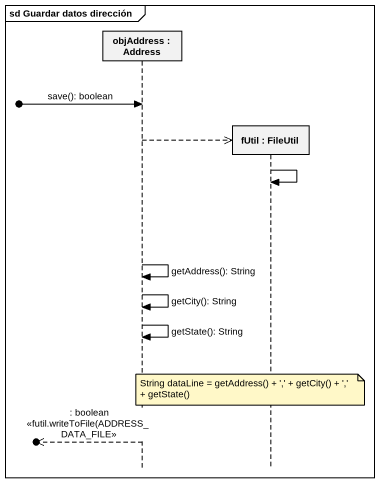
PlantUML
@startuml
mainframe sd Guardar datos dirección
hide footbox
participant "objAddress : Address" as objAddress
participant "fUtil : FileUtil" as fUtil

[o-> objAddress : save(): boolean
objAddress -->> fUtil **
fUtil -> fUtil
objAddress -> objAddress : getAddress(): String
objAddress -> objAddress : getCity(): String
objAddress -> objAddress : getState(): String
note over fUtil : String dataLine = getAddress() + ',' + getCity() + ',' + getState()
[o<<-- objAddress : : boolean <<futil.writeToFile(ADDRESS_DATA_FILE>>
@enduml
